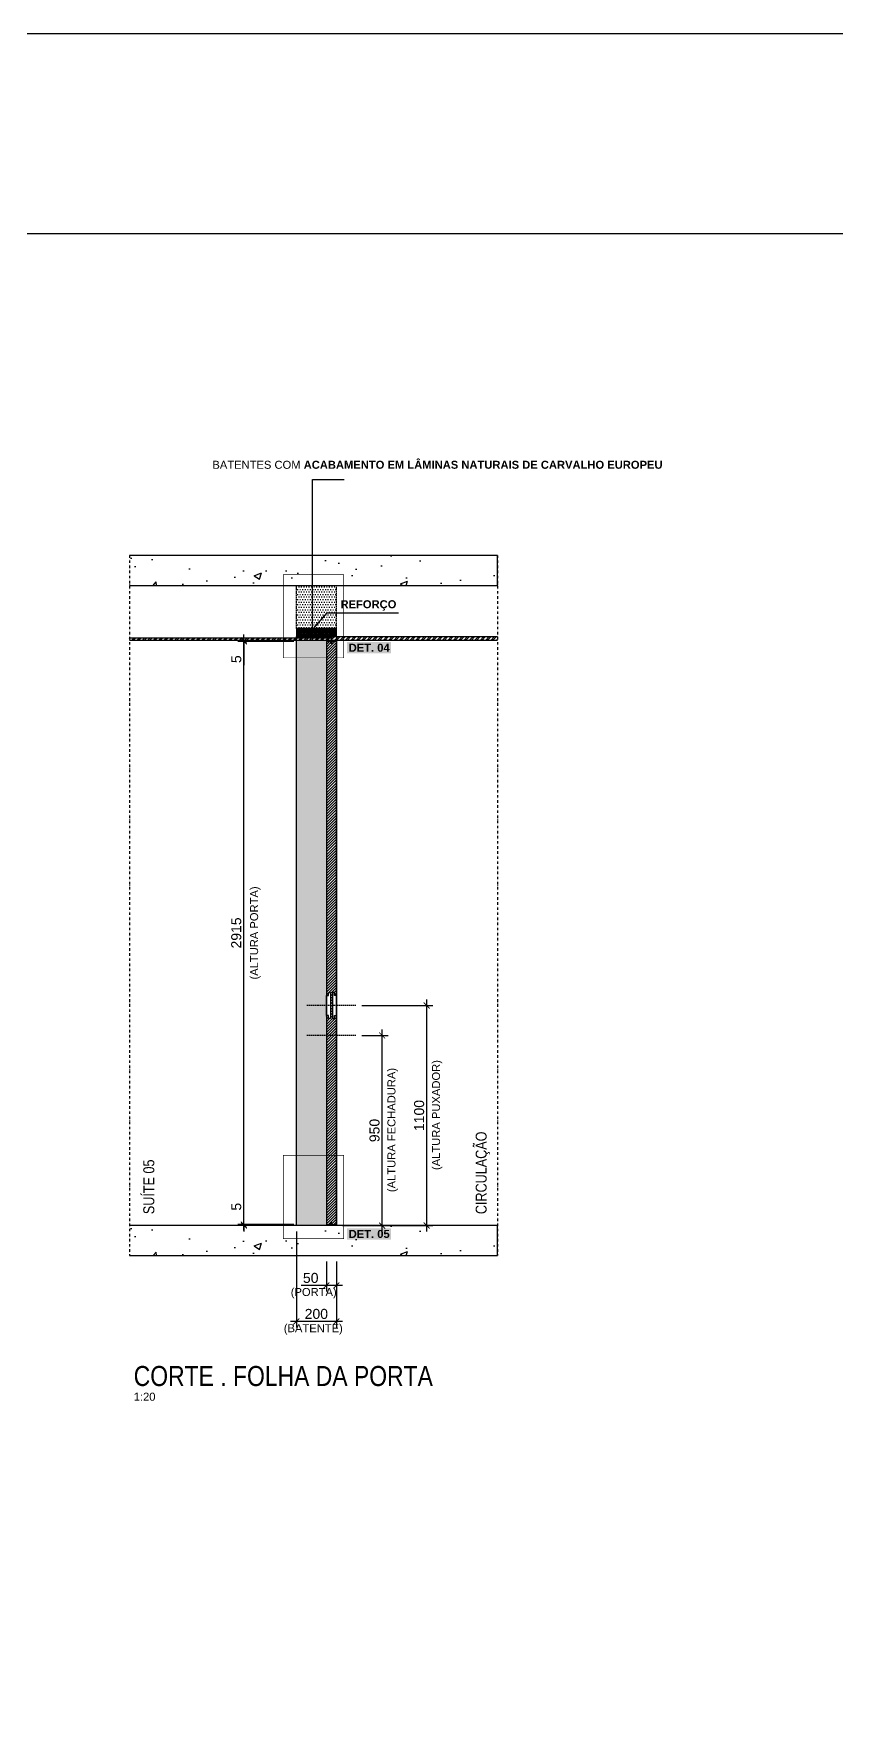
# Model space of a CAD drawing. Header units: millimetres. Extents: x -63251 to 507826, y 5339 to 217512.
# Drawn here: x 70625 to 74639, y 91065 to 99447 of the extents above; entities that cross this region are included whole.
import ezdxf
from ezdxf import colors
from ezdxf.entities.mleader import LeaderData, LeaderLine
from ezdxf.math import Vec2, Vec3

# ---------------------------------------------------------------- set-up
doc = ezdxf.new("R2010")
doc.units = ezdxf.units.MM
doc.header["$PDMODE"] = 3
doc.linetypes.add('TRAÇO 1-1', pattern=[9.525, 6.35, -3.175])
doc.linetypes.add('TRAÇO E PONTO 1-1', pattern=[25.4, 12.7, -6.35, 0, -6.35])
for name, color, linetype in [('_COMENTÁRIOS ARQ', 30, 'Continuous'), ('COTAS', 9, 'Continuous'), ('DETALHE', 10, 'Continuous'), ('FERRAGEM', 3, 'Continuous'), ('FERRAGENS', 3, 'Continuous'), ('GESSO', 1, 'Continuous'), ('HACHURA', 21, 'Continuous'), ('MARCENARIA', 4, 'Continuous'), ('MARCENARIA . M', 4, 'Continuous'), ('PAREDE', 94, 'Continuous'), ('PROJEÇÃO', 8, 'Continuous'), ('TEXTO', 105, 'Continuous'), ('TEXTO TRAÇO PONTO', 105, 'TRAÇO E PONTO 1-1')]:
    doc.layers.add(name, color=color, linetype=linetype)
doc.styles.add('1-1', font='arial.ttf', dxfattribs={"height": 0.2})
doc.styles.add('PADRÃO', font='arial.ttf')
doc.styles.add('TITULO', font='swissck.ttf')
doc.dimstyles.new('1-20', dxfattribs={"dimscale": 20, "dimtxt": 2.5, "dimasz": 1.5, "dimexe": 1.5, "dimexo": 1.5, "dimtad": 1, "dimtxsty": 'PADRÃO', "dimblk": 'ARCHTICK', "dimcen": 2.5, "dimdle": 1.5, "dimclrd": 9, "dimclre": 9, "dimclrt": 6, "dimadec": 0, "dimazin": 0, "dimtfac": 1, "dimtmove": 0, "dimatfit": 3, "dimfxl": 1.25, "dimlwd": -1, "dimlwe": -1, "dimarcsym": 0})

# ---------------------------------------------------------------- blocks, each defined once
blk = doc.blocks.new('_ArchTick')
at = {"color": 0, "linetype": 'ByBlock', "const_width": 0.15}
blk.add_lwpolyline([(-0.5, -0.5), (0.5, 0.5)], dxfattribs=at)
blk = doc.blocks.new('*D1475')
at = {"layer": 'Defpoints', "color": 0, "transparency": 16777216}
for p in [(72236.2, 94589), (72591, 94589), (72368, 93489)]:
    blk.add_point(p, dxfattribs=at)
at = {"layer": 'PAREDE', "color": 9, "transparency": 16777216}
for p, q in [((72266.2, 94589), (72621, 94589)), ((72591, 93459), (72591, 94619)), ((72398, 93489), (72621, 93489))]:
    blk.add_line(p, q, dxfattribs=at)
at = {"layer": 'PAREDE', "color": 9, "transparency": 16777216, "xscale": 30, "yscale": 30, "zscale": 30}
for p, rotation in [((72591, 94589), 90), ((72591, 93489), 270)]:
    blk.add_blockref('_ArchTick', p, dxfattribs=dict(at, rotation=rotation))
at = {"layer": 'PAREDE', "color": 6, "transparency": 16777216, "insert": (72553, 94039), "char_height": 50, "attachment_point": 5, "rotation": 90, "style": 'PADRÃO'}
blk.add_mtext('1100', dxfattribs=at)
blk = doc.blocks.new('*D1476')
at = {"layer": 'Defpoints', "color": 0, "transparency": 16777216}
for p in [(72236.2, 94439), (72368, 94439), (72139, 93489)]:
    blk.add_point(p, dxfattribs=at)
at = {"layer": 'PAREDE', "color": 9, "transparency": 16777216}
for p, q in [((72368, 93459), (72368, 94469)), ((72266.2, 94439), (72398, 94439)), ((72169, 93489), (72398, 93489))]:
    blk.add_line(p, q, dxfattribs=at)
at = {"layer": 'PAREDE', "color": 9, "transparency": 16777216, "xscale": 30, "yscale": 30, "zscale": 30}
for p, rotation in [((72368, 94439), 90), ((72368, 93489), 270)]:
    blk.add_blockref('_ArchTick', p, dxfattribs=dict(at, rotation=rotation))
at = {"layer": 'PAREDE', "color": 6, "transparency": 16777216, "insert": (72330, 93964), "char_height": 50, "attachment_point": 5, "rotation": 90, "style": 'PADRÃO'}
blk.add_mtext('950', dxfattribs=at)
blk = doc.blocks.new('*D1477')
at = {"layer": 'Defpoints', "color": 0, "transparency": 16777216}
for p in [(71676.6, 96409), (71956.6, 96409), (71956.6, 93494)]:
    blk.add_point(p, dxfattribs=at)
at = {"layer": 'MARCENARIA . M', "color": 9, "transparency": 16777216}
for p, q in [((71926.6, 96409), (71646.6, 96409)), ((71676.6, 93464), (71676.6, 96439)), ((71926.6, 93494), (71646.6, 93494))]:
    blk.add_line(p, q, dxfattribs=at)
at = {"layer": 'MARCENARIA . M', "color": 9, "transparency": 16777216, "xscale": 30, "yscale": 30, "zscale": 30}
for p, rotation in [((71676.6, 96409), 90), ((71676.6, 93494), 270)]:
    blk.add_blockref('_ArchTick', p, dxfattribs=dict(at, rotation=rotation))
at = {"layer": 'MARCENARIA . M', "color": 6, "transparency": 16777216, "insert": (71638.6, 94951.5), "char_height": 50, "attachment_point": 5, "rotation": 90, "style": 'PADRÃO'}
blk.add_mtext('2915', dxfattribs=at)
blk = doc.blocks.new('*D1478')
at = {"layer": 'Defpoints', "color": 0, "transparency": 16777216}
for p in [(71676.6, 96409), (71956.6, 96414), (71956.6, 96409)]:
    blk.add_point(p, dxfattribs=at)
at = {"layer": 'MARCENARIA . M', "color": 9, "transparency": 16777216}
for p, q in [((71926.6, 96414), (71646.6, 96414)), ((71926.6, 96409), (71646.6, 96409)), ((71676.6, 96414), (71676.6, 96444)), ((71676.6, 96414), (71676.6, 96409)), ((71676.6, 96409), (71676.6, 96290.8))]:
    blk.add_line(p, q, dxfattribs=at)
at = {"layer": 'MARCENARIA . M', "color": 9, "transparency": 16777216, "xscale": 30, "yscale": 30, "zscale": 30}
for p, rotation in [((71676.6, 96414), 270), ((71676.6, 96409), 90)]:
    blk.add_blockref('_ArchTick', p, dxfattribs=dict(at, rotation=rotation))
at = {"layer": 'MARCENARIA . M', "color": 6, "transparency": 16777216, "insert": (71638.7, 96319.9), "char_height": 50, "attachment_point": 5, "rotation": 90, "style": 'PADRÃO'}
blk.add_mtext('5', dxfattribs=at)
blk = doc.blocks.new('*D1479')
at = {"layer": 'Defpoints', "color": 0, "transparency": 16777216}
for p in [(71676.6, 93494), (71956.6, 93494), (71956.6, 93489)]:
    blk.add_point(p, dxfattribs=at)
at = {"layer": 'MARCENARIA . M', "color": 9, "transparency": 16777216}
for p, q in [((71676.6, 93494), (71676.6, 93612.1)), ((71926.6, 93494), (71646.6, 93494)), ((71926.6, 93489), (71646.6, 93489)), ((71676.6, 93489), (71676.6, 93494)), ((71676.6, 93489), (71676.6, 93459))]:
    blk.add_line(p, q, dxfattribs=at)
at = {"layer": 'MARCENARIA . M', "color": 9, "transparency": 16777216, "xscale": 30, "yscale": 30, "zscale": 30}
for p, rotation in [((71676.6, 93494), 270), ((71676.6, 93489), 90)]:
    blk.add_blockref('_ArchTick', p, dxfattribs=dict(at, rotation=rotation))
at = {"layer": 'MARCENARIA . M', "color": 6, "transparency": 16777216, "insert": (71638.7, 93583), "char_height": 50, "attachment_point": 5, "rotation": 90, "style": 'PADRÃO'}
blk.add_mtext('5', dxfattribs=at)
blk = doc.blocks.new('*D1480')
at = {"layer": 'Defpoints', "color": 0, "transparency": 16777216}
for p in [(72089, 93339), (72139, 93339), (72089, 93189)]:
    blk.add_point(p, dxfattribs=at)
at = {"layer": 'PAREDE', "color": 9, "transparency": 16777216}
for p, q in [((72089, 93309), (72089, 93159)), ((72139, 93309), (72139, 93159)), ((72089, 93189), (71962.6, 93189)), ((72169, 93189), (72089, 93189))]:
    blk.add_line(p, q, dxfattribs=at)
at = {"layer": 'PAREDE', "color": 9, "transparency": 16777216, "xscale": 30, "yscale": 30, "zscale": 30, "rotation": 180}
blk.add_blockref('_ArchTick', (72089, 93189), dxfattribs=at)
at = {"layer": 'PAREDE', "color": 9, "transparency": 16777216, "xscale": 30, "yscale": 30, "zscale": 30}
blk.add_blockref('_ArchTick', (72139, 93189), dxfattribs=at)
at = {"layer": 'PAREDE', "color": 6, "transparency": 16777216, "insert": (72010.8, 93227), "char_height": 50, "attachment_point": 5, "style": 'PADRÃO'}
blk.add_mtext('50', dxfattribs=at)
blk = doc.blocks.new('*D1481')
at = {"layer": 'Defpoints', "color": 0, "transparency": 16777216}
for p in [(71939, 93489), (72139, 93189), (71939, 93009)]:
    blk.add_point(p, dxfattribs=at)
at = {"layer": 'PAREDE', "color": 9, "transparency": 16777216}
for p, q in [((71939, 93459), (71939, 92979)), ((72139, 93159), (72139, 92979)), ((72169, 93009), (71909, 93009))]:
    blk.add_line(p, q, dxfattribs=at)
at = {"layer": 'PAREDE', "color": 9, "transparency": 16777216, "xscale": 30, "yscale": 30, "zscale": 30, "rotation": 180}
blk.add_blockref('_ArchTick', (71939, 93009), dxfattribs=at)
at = {"layer": 'PAREDE', "color": 9, "transparency": 16777216, "xscale": 30, "yscale": 30, "zscale": 30}
blk.add_blockref('_ArchTick', (72139, 93009), dxfattribs=at)
at = {"layer": 'PAREDE', "color": 6, "transparency": 16777216, "insert": (72039, 93047), "char_height": 50, "attachment_point": 5, "style": 'PADRÃO'}
blk.add_mtext('200', dxfattribs=at)
blk = doc.blocks.new('ESCOVA DE VEDAÇÃO')
at = {"layer": 'FERRAGEM'}
blk.add_lwpolyline([(-1.5, -4), (1.5, -4), (2, -0.5, 0.25), (-2, -0.5)], format="xyb", close=True, dxfattribs=at)
at = {"layer": 'FERRAGEM', "color": 8}
for points in [[(-1, -4), (-3, -16)], [(-0.8, -4), (-2.3, -16)], [(-0.6, -4), (-1.6, -16)], [(-0.3, -4), (-1, -16)], [(-0.2, -4), (-0.4, -16)], [(0.1, -4), (0.3, -16)], [(0.3, -4), (1, -16)], [(0.6, -4), (1.6, -16)], [(0.8, -4), (2.3, -16)], [(1, -4), (3, -16)]]:
    blk.add_lwpolyline(points, dxfattribs=at)

msp = doc.modelspace()

# ---------------------------------------------------------------- hatches: boundary and pattern name
at = {"layer": 'FERRAGENS', "true_color": 0x939598}
h = msp.add_hatch(color=252, dxfattribs=at)
h.dxf.hatch_style = 1
h.paths.add_polyline_path([(72113.029, 96416.952), (72113.029, 96414.452), (72115.029, 96414.452), (72115.029, 96426.452), (72095.029, 96426.452), (72095.029, 96426.952), (72115.529, 96426.952), (72115.529, 96413.952), (72112.529, 96413.952), (72112.529, 96416.952)])
at = {"layer": 'HACHURA'}
h = msp.add_hatch(dxfattribs=at)
h.set_pattern_fill('AR-CONC', color=21, scale=2)
h.set_pattern_definition([(50, (28050.07, 74136.82), (364.3693, -31.8782), [38.1, -419.1]), (355, (28050.07, 74136.82), (-70.4868, 382.1137), [30.48, -335.2812]), (100.45144, (28080.43, 74134.17), (293.8825, 350.2355), [32.38, -356.1805]), (46.1842, (28050.07, 74238.42), (542.158, -84.0847), [57.15, -628.65]), (96.6356, (28095.25, 74231.4), (474.808, 494.852), [48.57, -534.271]), (351.1842, (28050.07, 74238.4), (474.808, 494.852), [45.72, -502.9195]), (21, (28100.87, 74213.02), (303.2288, -204.5304), [38.1, -419.1]), (326, (28100.87, 74213.02), (123.604, 368.376), [30.48, -335.28]), (71.45144, (28126.14, 74195.98), (426.8328, 163.8455), [32.38, -356.18]), (37.5, (28050.07, 74136.82), (6.1772, 169.11008), [0, -331.216, 0, -340.36, 0, -336.55]), (7.5, (28050.07, 74136.82), (133.6393, 200.36115), [0, -194.056, 0, -323.596, 0, -128.27]), (327.5, (27936.78, 74136.82), (271.1812, -11.4575), [0, -127, 0, -396.24, 0, -525.78]), (317.5, (27885.98, 74136.82), (296.2584, 50.853), [0, -165.1, 0, -263.144, 0, -373.38])])
h.paths.add_polyline_path([(71104.035, 96838.952), (71104.035, 96688.952), (72946.023, 96688.952), (72946.023, 96838.952)])
h = msp.add_hatch(dxfattribs=at)
h.set_pattern_fill('ANSI32', color=8, scale=2)
h.set_pattern_definition([(45, (11716.317, -12771.782), (-13.4703842, 13.4703842), []), (45, (11725.297, -12771.782), (-13.4703842, 13.4703842), [])])
h.paths.add_polyline_path([(71104.035, 96426.452), (71104.035, 96413.952), (72112.529, 96413.952), (72112.529, 96426.452)])
at = {"layer": 'HACHURA', "true_color": 0x636466}
h = msp.add_hatch(dxfattribs=at)
h.set_pattern_fill('PATRON00077', color=251, scale=40, angle=135, pattern_type=2)
h.set_pattern_definition([(135, (11829.246, -12772.54), (-56.568542, 4e-15), [2, -38]), (225, (11808.033, -12771.125), (-7e-15, -56.568542), [4, -36]), (180, (11816.518, -12773.953), (-28.284271, -28.284271), [2.828, -8.484, 2.828, -5.656, 19.8, -16.9725425]), (180, (11832.074, -12772.54), (-28.284271, -28.284271), [2.8284, -5.6568, 2.8284, -45.2549425]), (180, (11819.346, -12765.468), (-28.284271, -28.284271), [2.8284, -53.740142]), (180, (11817.932, -12761.225), (-28.284271, -28.284271), [2.8284, -53.740142]), (180, (11819.346, -12768.297), (-28.284271, -28.284271), [2.8284, -53.740142]), (180, (11819.346, -12771.125), (-28.284271, -28.284271), [5.6568, -50.911742]), (180, (11791.062, -12785.267), (-28.284271, -28.284271), [5.6568, -50.911742]), (180, (11820.76, -12775.368), (-28.284271, -28.284271), [11.3136, -45.254942]), (180, (11820.76, -12778.196), (-28.284271, -28.284271), [11.3136, -45.254942]), (180, (11793.89, -12768.297), (-28.284271, -28.284271), [11.3136, -45.254942]), (180, (11819.346, -12782.44), (-28.284271, -28.284271), [8.48528, -48.083262]), (180, (11820.76, -12792.338), (-28.284271, -28.284271), [8.48528, -48.083262]), (180, (11820.76, -12786.68), (-28.284271, -28.284271), [8.48528, -48.083262]), (180, (11793.89, -12776.782), (-28.284271, -28.284271), [14.142136, -42.426406]), (180, (11795.305, -12781.024), (-28.284271, -28.284271), [14.142136, -42.426406]), (180, (11799.547, -12771.125), (-28.284271, -28.284271), [19.79899, -36.769553]), (161.565051, (11823.589, -12772.54), (-28.2842713, 28.2842712), [4.472136, -84.970583]), (161.565051, (11809.447, -12775.368), (-28.2842713, 28.2842712), [4.472136, -84.970583]), (161.565051, (11813.69, -12773.953), (-28.2842713, 28.2842712), [4.472136, -84.970583]), (161.565051, (11827.832, -12771.125), (-28.2842713, 28.2842712), [8.944272, -80.498447]), (161.565051, (11809.447, -12778.196), (-28.2842713, 28.2842712), [13.416408, -76.026311]), (161.565051, (11810.861, -12782.439), (-28.2842713, 28.2842712), [17.888544, -71.554175]), (161.565051, (11812.275, -12786.681), (-28.2842713, 28.2842712), [17.888544, -71.554175]), (161.565051, (11808.033, -12799.41), (-28.2842713, 28.2842712), [17.888544, -71.554175]), (161.565051, (11810.861, -12796.58), (-28.2842713, 28.2842712), [22.36068, -67.082039]), (161.565051, (11812.275, -12792.338), (-28.2842713, 28.2842712), [22.36068, -67.082039]), (198.434949, (11813.69, -12771.125), (-28.2842712, -28.2842712), [4.472136, -84.970583]), (198.434949, (11820.76, -12772.54), (-28.2842712, -28.2842712), [4.472136, -84.970583]), (198.434949, (11829.246, -12772.54), (-28.2842712, -28.2842712), [8.944272, -80.498447]), (198.434949, (11816.518, -12768.297), (-28.2842712, -28.2842712), [8.944272, -80.498447]), (198.434949, (11833.488, -12773.953), (-28.2842712, -28.2842712), [13.416408, -76.026311]), (198.434949, (11836.317, -12776.782), (-28.2842712, -28.2842712), [17.888544, -71.554175]), (198.434949, (11809.447, -12752.74), (-28.2842712, -28.2842712), [17.888544, -71.554175]), (198.434949, (11816.518, -12765.468), (-28.2842712, -28.2842712), [17.888544, -71.554175]), (198.434949, (11813.69, -12756.983), (-28.2842712, -28.2842712), [22.36068, -67.082039]), (198.434949, (11815.104, -12761.225), (-28.2842712, -28.2842712), [22.36068, -67.082039])])
h.paths.add_polyline_path([(71939.029, 96473.952), (71939.029, 96433.952), (72139.029, 96433.952), (72139.029, 96473.952)])
at = {"layer": 'HACHURA', "true_color": 0xba9673}
h = msp.add_hatch(color=33, dxfattribs=at)
h.dxf.hatch_style = 1
h.paths.add_polyline_path([(72139.029, 96456.452), (71939.029, 96456.452), (71939.029, 96426.452), (72095.029, 96426.452), (72095.029, 96426.952), (72115.529, 96426.952), (72115.529, 96432.952), (72139.029, 96432.952)])
h.paths.add_polyline_path([(72139.029, 93488.953), (71939.029, 93488.953), (71939.029, 96413.952), (72089.029, 96413.952), (72139.029, 96413.952), (72139.029, 96408.952), (72089.029, 96408.952), (72089.029, 93493.952), (72139.029, 93493.952)])
at = {"layer": 'HACHURA'}
h = msp.add_hatch(dxfattribs=at)
h.set_pattern_fill('ANSI32', color=8, scale=2)
h.set_pattern_definition([(45, (28070.067, 71185.824), (-13.470384, 13.470384), []), (45, (28079.047, 71185.824), (-13.470384, 13.470384), [])])
h.paths.add_polyline_path([(72944.023, 96413.952), (72944.023, 96432.952), (72115.529, 96432.952), (72115.529, 96413.952)])
h = msp.add_hatch(dxfattribs=at)
h.set_pattern_fill('AR-CONC', color=21, scale=2)
h.set_pattern_definition([(50, (28050.07, 70786.82), (364.3693, -31.8782), [38.1, -419.1]), (355, (28050.07, 70786.82), (-70.4868, 382.1137), [30.48, -335.2812]), (100.45144, (28080.43, 70784.17), (293.8825, 350.2355), [32.38, -356.1805]), (46.1842, (28050.07, 70888.42), (542.158, -84.0847), [57.15, -628.65]), (96.6356, (28095.25, 70881.4), (474.808, 494.852), [48.57, -534.271]), (351.1842, (28050.07, 70888.4), (474.808, 494.852), [45.72, -502.9195]), (21, (28100.87, 70863.02), (303.2288, -204.5304), [38.1, -419.1]), (326, (28100.87, 70863.02), (123.604, 368.376), [30.48, -335.28]), (71.45144, (28126.14, 70845.98), (426.8328, 163.8455), [32.38, -356.18]), (37.5, (28050.07, 70786.82), (6.1772, 169.11008), [0, -331.216, 0, -340.36, 0, -336.55]), (7.5, (28050.07, 70786.82), (133.6393, 200.36115), [0, -194.056, 0, -323.596, 0, -128.27]), (327.5, (27936.78, 70786.82), (271.1812, -11.4575), [0, -127, 0, -396.24, 0, -525.78]), (317.5, (27885.98, 70786.82), (296.2584, 50.853), [0, -165.1, 0, -263.144, 0, -373.38])])
h.paths.add_polyline_path([(71104.035, 93488.952), (71104.035, 93338.952), (72946.023, 93338.952), (72946.023, 93488.952)])
at = {"layer": 'PROJEÇÃO', "linetype": 'TRAÇO 1-1'}
h = msp.add_hatch(dxfattribs=at)
h.set_pattern_fill('DOTS', color=8, scale=8)
h.set_pattern_definition([(0, (11836.317, -12754.282), (6.35, 12.7), [0, -12.7])])
h.paths.add_polyline_path([(71939.029, 96688.952), (71939.029, 96473.952), (72139.029, 96473.952), (72139.029, 96688.952)])
h = msp.add_hatch(dxfattribs=at)
h.set_pattern_fill('ANSI31', color=8, scale=3)
h.set_pattern_definition([(45, (11836.317, -12756.782), (-6.7351921, 6.7351921), [])])
h.paths.add_polyline_path([(72139.029, 96408.952), (72116.029, 96408.952), (72116.029, 96397.948), (72112.029, 96397.948), (72112.029, 96408.952), (72089.029, 96408.952), (72089.029, 94638.952), (72099.029, 94638.952), (72099.029, 94653.952), (72109.029, 94653.952), (72109.029, 94523.952), (72099.029, 94523.952), (72099.029, 94538.952), (72089.029, 94538.952), (72089.029, 93493.952), (72112.03, 93493.952), (72112.028, 93504.952), (72116.028, 93504.953), (72116.03, 93493.952), (72139.029, 93493.952), (72139.029, 94538.952), (72129.029, 94538.952), (72129.029, 94523.952), (72119.029, 94523.952), (72119.029, 94653.952), (72129.029, 94653.952), (72129.029, 94638.952), (72139.029, 94638.952)])

# ---------------------------------------------------------------- linework, layer by layer
at = {"layer": 'DETALHE', "linetype": 'TRAÇO 1-1', "ltscale": 0.4, "const_width": 3}
for points in [[(72175.907, 96326.566), (72175.907, 96742.424), (71873.679, 96742.424), (71873.679, 96326.566)], [(72175.907, 93423.688), (72175.907, 93839.546), (71873.679, 93839.546), (71873.679, 93423.688)]]:
    msp.add_lwpolyline(points, close=True, dxfattribs=at)
at = {"layer": 'FERRAGEM'}
msp.add_lwpolyline([(71939.029, 96433.952), (72139.029, 96433.952), (72139.029, 96473.952), (71939.029, 96473.952)], close=True, dxfattribs=at)
at = {"layer": 'FERRAGENS'}
msp.add_lwpolyline([(72112.529, 96416.952), (72112.529, 96413.952), (72115.529, 96413.952), (72115.529, 96426.952), (72095.029, 96426.952), (72095.029, 96426.452), (72115.029, 96426.452), (72115.029, 96414.452), (72113.029, 96414.452), (72113.029, 96416.952)], close=True, dxfattribs=at)
at = {"layer": 'GESSO', "color": 1}
for points in [[(71104.035, 96426.452), (72112.529, 96426.452), (72112.529, 96413.952), (71104.035, 96413.952)], [(72944.023, 96413.952), (72115.529, 96413.952), (72115.529, 96432.952), (72944.023, 96432.952)]]:
    msp.add_lwpolyline(points, dxfattribs=at)
at = {"layer": 'MARCENARIA'}
msp.add_lwpolyline([(72024.029, 96473.952), (72092.401, 96552.013), (72448.848, 96552.013)], dxfattribs=at)
for points in [[(71939.029, 96433.952), (72139.029, 96433.952), (72139.029, 93488.952), (71939.029, 93488.952)], [(72139.029, 96408.952), (72116.029, 96408.952), (72116.029, 96397.948), (72112.029, 96397.948), (72112.029, 96408.952), (72089.029, 96408.952), (72089.029, 93493.952), (72112.03, 93493.952), (72112.028, 93504.952), (72116.028, 93504.953), (72116.03, 93493.952), (72139.029, 93493.952)], [(72089.029, 94538.952), (72089.029, 94638.952), (72099.029, 94638.952), (72099.029, 94653.952), (72109.029, 94653.952), (72109.029, 94523.952), (72099.029, 94523.952), (72099.029, 94538.952)], [(72139.029, 94538.952), (72139.029, 94638.952), (72129.029, 94638.952), (72129.029, 94653.952), (72119.029, 94653.952), (72119.029, 94523.952), (72129.029, 94523.952), (72129.029, 94538.952)]]:
    msp.add_lwpolyline(points, close=True, dxfattribs=at)
at = {"layer": 'MARCENARIA . M', "color": 3}
msp.add_line((64762.154, 98447.06), (75493.551, 98447.06), dxfattribs=at)
msp.add_lwpolyline([(75493.551, 99447.06), (75493.551, 87777.159), (64762.154, 87777.159), (64762.154, 99447.06)], close=True, dxfattribs=at)
at = {"layer": 'PAREDE', "color": 10, "linetype": 'TRAÇO 1-1'}
for p, q in [((72236.202, 94588.952), (71991.82, 94588.952)), ((72236.202, 94438.952), (71991.82, 94438.952))]:
    msp.add_line(p, q, dxfattribs=at)
at = {"layer": 'PAREDE'}
for points in [[(71104.035, 96688.952), (72944.023, 96688.952), (72944.023, 96838.952), (71104.035, 96838.952)], [(71104.035, 93338.952), (72944.023, 93338.952), (72944.023, 93488.952), (71104.035, 93488.952)]]:
    msp.add_lwpolyline(points, dxfattribs=at)
at = {"layer": 'PROJEÇÃO', "color": 8, "linetype": 'TRAÇO 1-1'}
for p, q in [((71939.029, 96473.952), (71939.029, 96688.952)), ((72139.029, 96473.952), (72139.029, 96688.952))]:
    msp.add_line(p, q, dxfattribs=at)
at = {"layer": 'TEXTO TRAÇO PONTO'}
for p, q in [((71104.035, 96838.952), (71104.035, 93338.952)), ((72944.023, 96838.952), (72944.023, 93338.952))]:
    msp.add_line(p, q, dxfattribs=at)

# ---------------------------------------------------------------- block references
at = {"layer": '_COMENTÁRIOS ARQ', "xscale": -1, "rotation": 180}
msp.add_blockref('ESCOVA DE VEDAÇÃO', (72114.029, 96397.948), dxfattribs=at)
at = {"layer": '_COMENTÁRIOS ARQ'}
msp.add_blockref('ESCOVA DE VEDAÇÃO', (72114.029, 93504.952), dxfattribs=at)

# ---------------------------------------------------------------- texts
at = {"layer": 'COTAS', "color": 6, "char_height": 40, "width": 1350, "attachment_point": 8, "rotation": 90, "style": 'PADRÃO'}
for s, insert in [('(ALTURA PORTA)', (71759.787, 94951.452)), ('(ALTURA PUXADOR)', (72669.392, 94041.452)), ('(ALTURA FECHADURA)', (72446.394, 93966.452))]:
    msp.add_mtext(s, dxfattribs=dict(at, insert=insert))
at = {"layer": 'COTAS', "color": 6, "char_height": 40, "width": 1348, "attachment_point": 2, "style": 'PADRÃO'}
for s, insert in [('(PORTA)', (72025.803, 93176.861)), ('(BATENTE)', (72023.563, 92995.785))]:
    msp.add_mtext(s, dxfattribs=dict(at, insert=insert))
at = {"layer": 'DETALHE', "color": 105, "char_height": 40, "width": 203.41444, "attachment_point": 1, "style": 'PADRÃO', "bg_fill": 1, "box_fill_scale": 1.2, "bg_fill_color": 50, "bg_fill_transparency": 0}
for s, insert in [('{\\fArial|b1|i0|c0|p34;DET. 04}', (72200.584, 96397.035)), ('{\\fArial|b1|i0|c0|p34;DET. 05}', (72200.584, 93467.077))]:
    msp.add_mtext(s, dxfattribs=dict(at, insert=insert))
at = {"layer": 'TEXTO', "char_height": 40, "style": 'PADRÃO'}
for s, insert, width, attachment_point in [('\\pxql;{\\fArial|b1|i0|c0|p34;\\C8;REFORÇO}', (72456.401, 96614.48), 593.31214, 2), ('1:20', (71125.929, 92653.559), 480, 1)]:
    msp.add_mtext(s, dxfattribs=dict(at, insert=insert, width=width, attachment_point=attachment_point))
at = {"layer": 'TEXTO', "color": 1, "char_height": 55, "width": 695.16158, "attachment_point": 7, "rotation": 90, "style": 'TITULO'}
for s, insert in [('\\pxql;{\\C10;CIRCULAÇÃO}', (72907.373, 93545.977)), ('\\pxql;{\\C10;SUÍTE 05}', (71229.586, 93545.977))]:
    msp.add_mtext(s, dxfattribs=dict(at, insert=insert))
at = {"layer": 'TEXTO', "color": 1, "insert": (71125.929, 92685.559), "char_height": 100, "width": 2667.84777, "attachment_point": 7, "style": 'TITULO'}
msp.add_mtext('CORTE . FOLHA DA PORTA', dxfattribs=at)

# ---------------------------------------------------------------- dimensions: what is measured, and where the dimension line sits
at = {"layer": 'MARCENARIA . M', "color": 2}
for base, p1, p2, picture, middle in [((71676.649, 96408.952), (71956.649, 93493.952), (71956.649, 96408.952), '*D1477', (71638.62, 94951.452)), ((71676.649, 96408.952), (71956.649, 96413.952), (71956.649, 96408.952), '*D1478', (71638.723, 96319.877)), ((71676.649, 93493.952), (71956.649, 93488.952), (71956.649, 93493.952), '*D1479', (71638.723, 93583.028))]:
    dim = msp.add_linear_dim(base=base, p1=p1, p2=p2, angle=90, dimstyle='1-20', dxfattribs=at)
    dim.commit()
    dim.dimension.update_dxf_attribs({"geometry": picture, "text_midpoint": middle})
at = {"layer": 'PAREDE', "color": 6}
for base, p1, p2, angle, picture, middle in [((72591.047, 94588.952), (72368.049, 93488.952), (72236.202, 94588.952), 90, '*D1475', (72553.019, 94038.952)), ((72368.049, 94438.952), (72139.029, 93488.952), (72236.202, 94438.952), 90, '*D1476', (72330.02, 93963.952)), ((71939.029, 93008.952), (72139.029, 93188.952), (71939.029, 93488.952), 180, '*D1481', (72039.029, 93046.981)), ((72089.029, 93188.952), (72139.029, 93338.952), (72089.029, 93338.952), 180, '*D1480', (72010.803, 93226.981))]:
    dim = msp.add_linear_dim(base=base, p1=p1, p2=p2, angle=angle, dimstyle='1-20', dxfattribs=at)
    dim.commit()
    dim.dimension.update_dxf_attribs({"geometry": picture, "text_midpoint": middle})

# ---------------------------------------------------------------- leaders
at = {"layer": 'COTAS'}
ml = msp.add_multileader_mtext('Standard', dxfattribs=at)
ml.set_content('PORTAS DE GIRO COM {\\fArial|b1|i0|c0|p34;\\C10;ACABAMENTO} {\\fArial|b1|i0|c0|p34;EM LÂMINAS NATURAIS DE CARVALHO EUROPEU}', color=105, style='1-1')
ml.set_leader_properties(color=256, linetype='ByLayer', lineweight=-1)
ml.build(insert=Vec2(0, 0))
ml.multileader.update_dxf_attribs({"text_left_attachment_type": 2, "text_right_attachment_type": 2, "dogleg_length": 0.36, "arrow_head_size": 20, "scale": 200})
ctx = ml.context
ctx.base_point, ctx.scale, ctx.char_height, ctx.arrow_head_size, ctx.landing_gap_size, ctx.plane_origin = Vec3(57220.537, 97218.736), 200, 40, 20, 40, Vec3(56243.021, 96904.568)
ctx.left_attachment, ctx.right_attachment, ctx.text_align_type = 2, 2, 1
notes = []
notes.append((ctx, [(1, (1, 1, 0), (58142.769, 97218.736), (-1, 0), 72, [(0, [(56578.435, 96408.952)], 0, []), (1, [(59053.822, 96408.952), (59053.822, 97218.736)], 0, [])])]))
ctx.mtext.insert, ctx.mtext.width, ctx.mtext.alignment, ctx.mtext.flow_direction = Vec3(57645.653, 97345.285), 923.88687, 2, 5
ml = msp.add_multileader_mtext('Standard', dxfattribs=at)
ml.set_content('BATENTES COM {\\fArial|b1|i0|c0|p34;\\C10;ACABAMENTO} {\\fArial|b1|i0|c0|p34;EM LÂMINAS NATURAIS DE CARVALHO EUROPEU}', color=105, style='1-1')
ml.set_leader_properties(color=256, linetype='ByLayer', lineweight=-1)
ml.build(insert=Vec2(0, 0))
ml.multileader.update_dxf_attribs({"text_left_attachment_type": 2, "text_right_attachment_type": 2, "dogleg_length": 0.36, "arrow_head_size": 20, "scale": 200})
ctx = ml.context
ctx.base_point, ctx.scale, ctx.char_height, ctx.arrow_head_size, ctx.landing_gap_size, ctx.plane_origin = Vec3(61694.561, 97218.736), 200, 40, 20, 40, Vec3(61150.896, 96904.568)
ctx.left_attachment, ctx.right_attachment, ctx.text_align_type = 2, 2, 1
notes.append((ctx, [(0, (1, 1, 0), (61536.039, 97218.736), (1, 0), 158.522, [(0, [(61536.039, 96408.952)], 0, [])])]))
ctx.mtext.insert, ctx.mtext.width, ctx.mtext.alignment, ctx.mtext.flow_direction = Vec3(62161.368, 97311.61), 923.88687, 2, 5
ml = msp.add_multileader_mtext('Standard', dxfattribs=at)
ml.set_content('PORTAS DE GIRO COM {\\fArial|b1|i0|c0|p34;\\C10;ACABAMENTO} {\\fArial|b1|i0|c0|p34;EM LÂMINAS NATURAIS DE CARVALHO EUROPEU}', color=105, style='1-1')
ml.set_leader_properties(color=256, linetype='ByLayer', lineweight=-1)
ml.build(insert=Vec2(0, 0))
ml.multileader.update_dxf_attribs({"text_left_attachment_type": 2, "text_right_attachment_type": 2, "dogleg_length": 0.36, "arrow_head_size": 20, "scale": 200})
ctx = ml.context
ctx.base_point, ctx.scale, ctx.char_height, ctx.arrow_head_size, ctx.landing_gap_size, ctx.plane_origin = Vec3(67732.36, 97218.736), 200, 40, 20, 40, Vec3(66754.844, 96904.568)
ctx.left_attachment, ctx.right_attachment, ctx.text_align_type = 2, 2, 1
notes.append((ctx, [(1, (1, 1, 0), (68654.592, 97218.736), (-1, 0), 72, [(0, [(67090.258, 96408.952)], 0, []), (1, [(69565.645, 96408.952), (69565.645, 97218.736)], 0, [])])]))
ctx.mtext.insert, ctx.mtext.width, ctx.mtext.alignment, ctx.mtext.flow_direction = Vec3(68157.476, 97345.285), 923.88687, 2, 5
ml = msp.add_multileader_mtext('Standard', dxfattribs=at)
ml.set_content('BATENTES COM {\\fArial|b1|i0|c0|p34;\\C10;ACABAMENTO} {\\fArial|b1|i0|c0|p34;EM LÂMINAS NATURAIS DE CARVALHO EUROPEU}', color=105, style='1-1')
ml.set_leader_properties(color=256, linetype='ByLayer', lineweight=-1)
ml.build(insert=Vec2(0, 0))
ml.multileader.update_dxf_attribs({"text_left_attachment_type": 2, "text_right_attachment_type": 2, "dogleg_length": 0.36, "arrow_head_size": 20, "scale": 200})
ctx = ml.context
ctx.base_point, ctx.scale, ctx.char_height, ctx.arrow_head_size, ctx.landing_gap_size, ctx.plane_origin = Vec3(72177.66, 97218.736), 200, 40, 20, 40, Vec3(71633.996, 96904.568)
ctx.left_attachment, ctx.right_attachment, ctx.text_align_type = 2, 2, 1
notes.append((ctx, [(0, (1, 1, 0), (72019.139, 97218.736), (1, 0), 158.522, [(0, [(72019.139, 96408.952)], 0, [])])]))
ctx.mtext.insert, ctx.mtext.width, ctx.mtext.alignment, ctx.mtext.flow_direction = Vec3(72644.468, 97311.61), 923.88687, 2, 5
ml = msp.add_multileader_mtext('Standard', dxfattribs=at)
ml.set_content('PORTAS DE GIRO COM {\\fArial|b1|i0|c0|p34;\\C10;ACABAMENTO} {\\fArial|b1|i0|c0|p34;EM LÂMINAS NATURAIS DE CARVALHO EUROPEU}', color=105, style='1-1')
ml.set_leader_properties(color=256, linetype='ByLayer', lineweight=-1)
ml.build(insert=Vec2(0, 0))
ml.multileader.update_dxf_attribs({"text_left_attachment_type": 2, "text_right_attachment_type": 2, "dogleg_length": 0.36, "arrow_head_size": 20, "scale": 200})
ctx = ml.context
ctx.base_point, ctx.scale, ctx.char_height, ctx.arrow_head_size, ctx.landing_gap_size, ctx.plane_origin = Vec3(78712.612, 97218.736), 200, 40, 20, 40, Vec3(77735.097, 96904.568)
ctx.left_attachment, ctx.right_attachment, ctx.text_align_type = 2, 2, 1
notes.append((ctx, [(1, (1, 1, 0), (79634.844, 97218.736), (-1, 0), 72, [(0, [(78070.51, 96408.952)], 0, []), (1, [(80545.897, 96408.952), (80545.897, 97218.736)], 0, [])])]))
ctx.mtext.insert, ctx.mtext.width, ctx.mtext.alignment, ctx.mtext.flow_direction = Vec3(79137.728, 97345.285), 923.88687, 2, 5
ml = msp.add_multileader_mtext('Standard', dxfattribs=at)
ml.set_content('BATENTES COM {\\fArial|b1|i0|c0|p34;\\C10;ACABAMENTO} {\\fArial|b1|i0|c0|p34;EM LÂMINAS NATURAIS DE CARVALHO EUROPEU}', color=105, style='1-1')
ml.set_leader_properties(color=256, linetype='ByLayer', lineweight=-1)
ml.build(insert=Vec2(0, 0))
ml.multileader.update_dxf_attribs({"text_left_attachment_type": 2, "text_right_attachment_type": 2, "dogleg_length": 0.36, "arrow_head_size": 20, "scale": 200})
ctx = ml.context
ctx.base_point, ctx.scale, ctx.char_height, ctx.arrow_head_size, ctx.landing_gap_size, ctx.plane_origin = Vec3(83026.044, 97218.736), 200, 40, 20, 40, Vec3(82482.38, 96904.568)
ctx.left_attachment, ctx.right_attachment, ctx.text_align_type = 2, 2, 1
notes.append((ctx, [(0, (1, 1, 0), (82867.523, 97218.736), (1, 0), 158.522, [(0, [(82867.523, 96408.952)], 0, [])])]))
ctx.mtext.insert, ctx.mtext.width, ctx.mtext.alignment, ctx.mtext.flow_direction = Vec3(83492.852, 97311.61), 923.88687, 2, 5
ml = msp.add_multileader_mtext('Standard', dxfattribs=at)
ml.set_content('BATENTES COM {\\fArial|b1|i0|c0|p34;\\C10;ACABAMENTO} {\\fArial|b1|i0|c0|p34;EM LÂMINAS NATURAIS DE CARVALHO EUROPEU}', color=105, style='1-1')
ml.set_leader_properties(color=256, linetype='ByLayer', lineweight=-1)
ml.build(insert=Vec2(0, 0))
ml.multileader.update_dxf_attribs({"text_left_attachment_type": 2, "text_right_attachment_type": 2, "dogleg_length": 0.36, "arrow_head_size": 20, "scale": 200})
ctx = ml.context
ctx.base_point, ctx.scale, ctx.char_height, ctx.arrow_head_size, ctx.landing_gap_size, ctx.plane_origin = Vec3(87661.082, 97218.736), 200, 40, 20, 40, Vec3(87117.418, 96904.568)
ctx.left_attachment, ctx.right_attachment, ctx.text_align_type = 2, 2, 1
notes.append((ctx, [(0, (1, 1, 0), (87502.561, 97218.736), (1, 0), 158.522, [(0, [(87502.561, 96408.952)], 0, [])])]))
ctx.mtext.insert, ctx.mtext.width, ctx.mtext.alignment, ctx.mtext.flow_direction = Vec3(88127.89, 97311.61), 923.88687, 2, 5
ml = msp.add_multileader_mtext('Standard', dxfattribs=at)
ml.set_content('BATENTES COM {\\fArial|b1|i0|c0|p34;\\C10;ACABAMENTO} {\\fArial|b1|i0|c0|p34;EM LÂMINAS NATURAIS DE CARVALHO EUROPEU}', color=105, style='1-1')
ml.set_leader_properties(color=256, linetype='ByLayer', lineweight=-1)
ml.build(insert=Vec2(0, 0))
ml.multileader.update_dxf_attribs({"text_left_attachment_type": 2, "text_right_attachment_type": 2, "dogleg_length": 0.36, "arrow_head_size": 20, "scale": 200})
ctx = ml.context
ctx.base_point, ctx.scale, ctx.char_height, ctx.arrow_head_size, ctx.landing_gap_size, ctx.plane_origin = Vec3(92669.664, 97218.736), 200, 40, 20, 40, Vec3(92125.999, 96904.568)
ctx.left_attachment, ctx.right_attachment, ctx.text_align_type = 2, 2, 1
notes.append((ctx, [(0, (1, 1, 0), (92511.142, 97218.736), (1, 0), 158.522, [(0, [(92511.142, 96408.952)], 0, [])])]))
ctx.mtext.insert, ctx.mtext.width, ctx.mtext.alignment, ctx.mtext.flow_direction = Vec3(93136.472, 97311.61), 923.88687, 2, 5
ml = msp.add_multileader_mtext('Standard', dxfattribs=at)
ml.set_content('PORTAS DE GIRO COM {\\fArial|b1|i0|c0|p34;\\C10;ACABAMENTO} {\\fArial|b1|i0|c0|p34;EM LÂMINAS NATURAIS DE CARVALHO EUROPEU}', color=105, style='1-1')
ml.set_leader_properties(color=256, linetype='ByLayer', lineweight=-1)
ml.build(insert=Vec2(0, 0))
ml.multileader.update_dxf_attribs({"text_left_attachment_type": 2, "text_right_attachment_type": 2, "dogleg_length": 0.36, "arrow_head_size": 20, "scale": 200})
ctx = ml.context
ctx.base_point, ctx.scale, ctx.char_height, ctx.arrow_head_size, ctx.landing_gap_size, ctx.plane_origin = Vec3(98119.937, 97218.736), 200, 40, 20, 40, Vec3(96961.015, 96904.568)
ctx.left_attachment, ctx.right_attachment, ctx.text_align_type = 2, 2, 1
notes.append((ctx, [(1, (1, 1, 0), (99042.169, 97218.736), (-1, 0), 72, [(0, [(97346.158, 96408.952)], 0, []), (1, [(99843.983, 96408.952), (99843.983, 97218.736)], 0, [])])]))
ctx.mtext.insert, ctx.mtext.width, ctx.mtext.alignment, ctx.mtext.flow_direction = Vec3(98545.053, 97345.285), 923.88687, 2, 5
ml = msp.add_multileader_mtext('Standard', dxfattribs=at)
ml.set_content('BATENTES COM {\\fArial|b1|i0|c0|p34;\\C10;ACABAMENTO} {\\fArial|b1|i0|c0|p34;EM LÂMINAS NATURAIS DE CARVALHO EUROPEU}', color=105, style='1-1')
ml.set_leader_properties(color=256, linetype='ByLayer', lineweight=-1)
ml.build(insert=Vec2(0, 0))
ml.multileader.update_dxf_attribs({"text_left_attachment_type": 2, "text_right_attachment_type": 2, "dogleg_length": 0.36, "arrow_head_size": 20, "scale": 200})
ctx = ml.context
ctx.base_point, ctx.scale, ctx.char_height, ctx.arrow_head_size, ctx.landing_gap_size, ctx.plane_origin = Vec3(102251.962, 97218.736), 200, 40, 20, 40, Vec3(101708.298, 96904.568)
ctx.left_attachment, ctx.right_attachment, ctx.text_align_type = 2, 2, 1
notes.append((ctx, [(0, (1, 1, 0), (102093.44, 97218.736), (1, 0), 158.522, [(0, [(102093.44, 96408.952)], 0, [])])]))
ctx.mtext.insert, ctx.mtext.width, ctx.mtext.alignment, ctx.mtext.flow_direction = Vec3(102718.77, 97311.61), 923.88687, 2, 5
ml = msp.add_multileader_mtext('Standard', dxfattribs=at)
ml.set_content('LADO CRU PARA RECEBER REVESTIMENTO DE PEDRA ', color=105, style='1-1')
ml.set_leader_properties(color=256, linetype='ByLayer', lineweight=-1)
ml.build(insert=Vec2(0, 0))
ml.multileader.update_dxf_attribs({"text_left_attachment_type": 2, "text_right_attachment_type": 2, "dogleg_length": 0.36, "arrow_head_size": 20, "scale": 200})
ctx = ml.context
ctx.base_point, ctx.scale, ctx.char_height, ctx.arrow_head_size, ctx.landing_gap_size, ctx.plane_origin = Vec3(89944.473, 97218.736), 200, 40, 20, 40, Vec3(89400.809, 96904.568)
ctx.left_attachment, ctx.right_attachment, ctx.text_align_type = 2, 2, 1
notes.append((ctx, [(0, (1, 1, 0), (89785.952, 97218.736), (1, 0), 158.522, [(0, [(89785.952, 96408.952)], 0, [])])]))
ctx.mtext.insert, ctx.mtext.width, ctx.mtext.alignment, ctx.mtext.flow_direction = Vec3(90353.355, 97273.12), 923.88687, 2, 5
for ctx, leaders in notes:
    for number, flags, end, landing, length, lines in leaders:
        leader = LeaderData()
        leader.index, (leader.has_last_leader_line, leader.has_dogleg_vector, leader.attachment_direction) = number, flags
        leader.last_leader_point, leader.dogleg_vector, leader.dogleg_length = Vec3(end), Vec3(landing), length
        for number, points, colour, breaks in lines:
            line = LeaderLine()
            line.index, line.vertices, line.color, line.breaks = number, Vec3.list(points), colors.encode_raw_color(colour), breaks
            leader.lines.append(line)
        ctx.leaders.append(leader)

doc.saveas('drawing.dxf')
